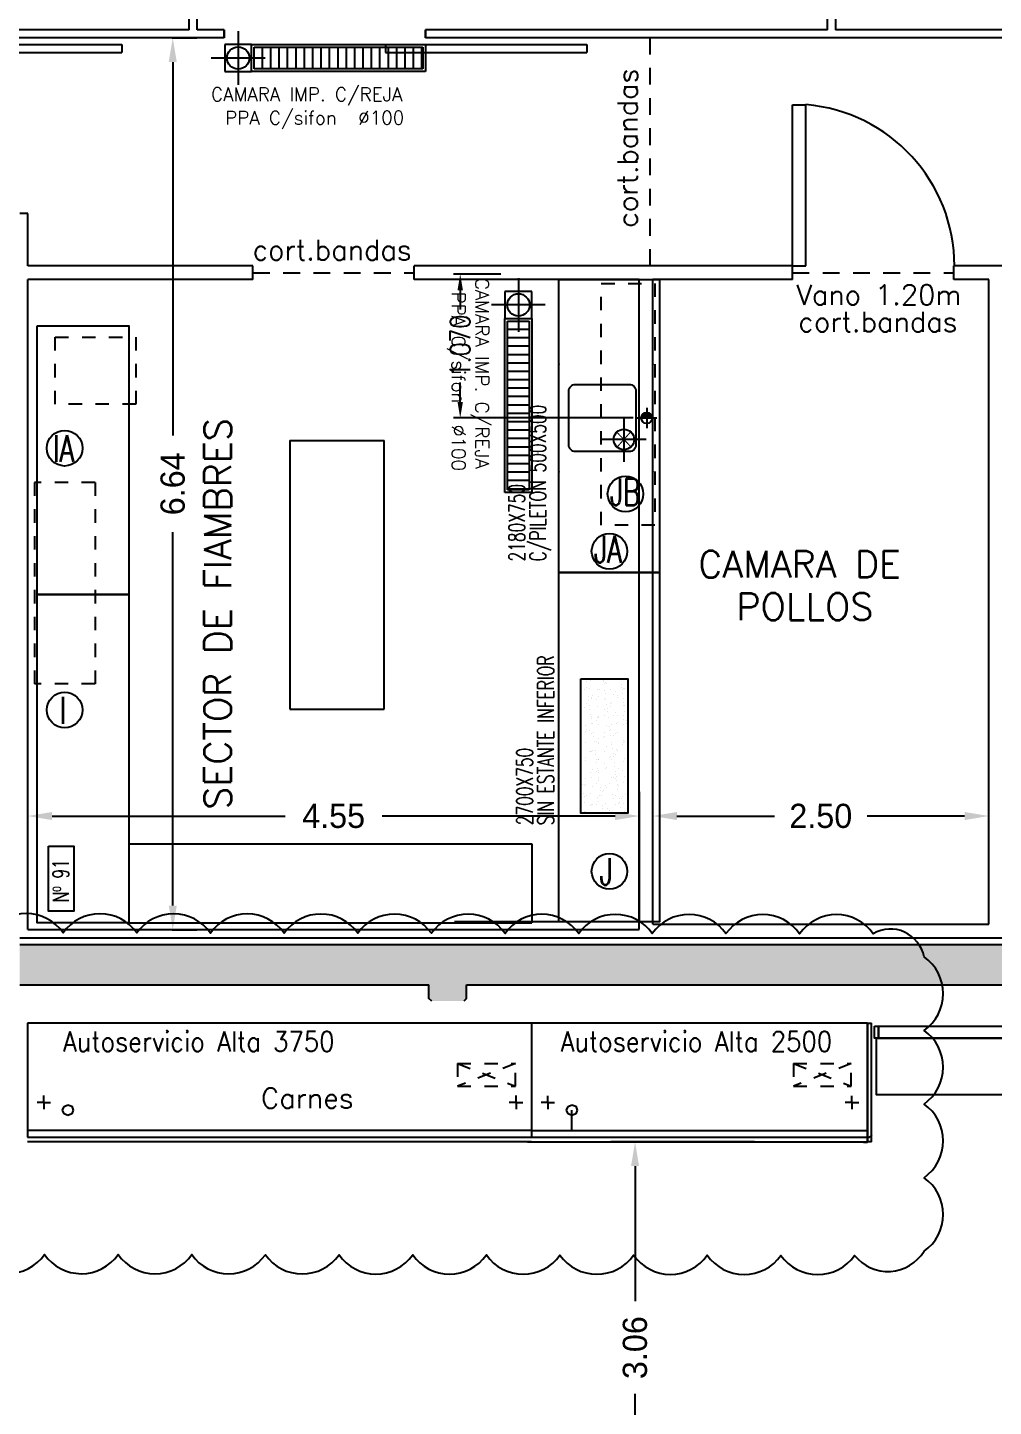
# Model space of a CAD drawing. Header units: metres. Extents: x 95 to 486, y 2972 to 3465.
# Drawn here: x 192.62 to 199.8, y 3406.14 to 3416.4 of the extents above; entities that cross this region are included whole.
import ezdxf
from ezdxf.enums import TextEntityAlignment as Align

# ---------------------------------------------------------------- set-up
doc = ezdxf.new("R2010")
doc.units = ezdxf.units.M
for name, pattern in [('HIDDEN', [0.375, 0.25, -0.125]), ('HIDDEN2', [0.1875, 0.125, -0.0625]), ('TRATTEGGIATA2', [0.375, 0.25, -0.125])]:
    doc.linetypes.add(name, pattern=pattern)
for name, color, linetype in [('0_CAMARAS', 4, 'Continuous'), ('0_MUROS', 7, 'Continuous'), ('C_COTAS', 5, 'Continuous'), ('E_EXHIBIDORAS', 1, 'Continuous'), ('E_GONDOLAS', 1, 'Continuous'), ('E_INOXIGAS', 1, 'Continuous'), ('I_AGUA', 160, 'Continuous'), ('I_DESAGUES', 224, 'Continuous'), ('INO-AGUA', 161, 'Continuous'), ('INO-DESAGUES', 161, 'Continuous'), ('INOXI', 1, 'Continuous'), ('T_ITEMS', 142, 'Continuous'), ('T_TEXTOS', 3, 'Continuous'), ('T_TEXTOS-EQUIPAMIENTO', 5, 'Continuous')]:
    doc.layers.add(name, color=color, linetype=linetype)
doc.styles.add('ROMANS', font='romans.shx', dxfattribs={"width": 0.8, "height": 0.15})
doc.styles.add('TESTI15', font='romans.shx', dxfattribs={"width": 0.9, "height": 1.5})
doc.dimstyles.new('PLANOS', dxfattribs={"dimscale": 0, "dimtxt": 0.12, "dimasz": 0.12, "dimexe": 0.05, "dimexo": 0.02, "dimgap": 0.04, "dimtad": 0, "dimdec": 3, "dimrnd": 0.005, "dimzin": 0, "dimdsep": 46, "dimtxsty": 'ROMANS', "dimcen": 2.5, "dimadec": 0, "dimazin": 0, "dimtfac": 1, "dimtdec": 3, "dimtmove": 2, "dimatfit": 3, "dimfxl": 1, "dimtolj": 1, "dimtzin": 0, "dimarcsym": 0})
doc.dimstyles.new('STANDARD$0', dxfattribs={"dimtxt": 0.2, "dimasz": 0.18, "dimexe": 0.18, "dimexo": 0.0625, "dimgap": 0.09, "dimtad": 0, "dimzin": 0, "dimdsep": 46, "dimtxsty": 'ROMANS', "dimblk": 'OBLIQUE', "dimsah": 1, "dimcen": 0.09, "dimse1": 1, "dimse2": 1, "dimadec": 0, "dimazin": 0, "dimtfac": 1, "dimtofl": 0, "dimtmove": 0, "dimatfit": 3, "dimldrblk": 'OBLIQUE', "dimfxl": 1, "dimtolj": 1, "dimtzin": 0, "dimarcsym": 0})

# ---------------------------------------------------------------- blocks, each defined once
blk = doc.blocks.new('*D244')
at = {"layer": 'C_COTAS', "color": 0, "lineweight": -2, "transparency": 16777216}
for p, q in [((198.026, 3408.106), (196.958, 3408.106)), ((197.138, 3407.926), (197.138, 3406.92)), ((197.138, 3405.224), (197.138, 3406.23)), ((198.026, 3405.044), (196.958, 3405.044))]:
    blk.add_line(p, q, dxfattribs=at)
at = {"layer": 'C_COTAS', "color": 0, "transparency": 16777216}
for points in [[(197.108, 3407.926), (197.168, 3407.926), (197.138, 3408.106)], [(197.108, 3405.224), (197.168, 3405.224), (197.138, 3405.044)]]:
    blk.add_solid(points, dxfattribs=at)
at = {"layer": 'DEFPOINTS', "color": 0, "transparency": 16777216}
for p in [(197.138, 3408.106), (198.089, 3408.106), (198.089, 3405.044)]:
    blk.add_point(p, dxfattribs=at)
at = {"layer": 'C_COTAS', "color": 0, "transparency": 16777216, "insert": (197.138, 3406.575), "char_height": 0.18, "attachment_point": 5, "rotation": 90}
blk.add_mtext('\\A1;3.06', dxfattribs=at)
blk = doc.blocks.new('*D262')
at = {"layer": 'C_COTAS', "color": 0, "lineweight": -2, "transparency": 16777216}
for p, q in [((192.62, 3409.749), (192.62, 3410.712)), ((197.17, 3409.749), (197.17, 3410.712)), ((192.8, 3410.532), (194.535, 3410.532)), ((196.99, 3410.532), (195.255, 3410.532))]:
    blk.add_line(p, q, dxfattribs=at)
at = {"layer": 'C_COTAS', "color": 0, "transparency": 16777216}
for points in [[(192.8, 3410.562), (192.8, 3410.502), (192.62, 3410.532)], [(196.99, 3410.562), (196.99, 3410.502), (197.17, 3410.532)]]:
    blk.add_solid(points, dxfattribs=at)
at = {"layer": 'DEFPOINTS', "color": 0, "transparency": 16777216}
for p in [(197.17, 3410.532), (192.62, 3409.686), (197.17, 3409.686)]:
    blk.add_point(p, dxfattribs=at)
at = {"layer": 'C_COTAS', "color": 0, "transparency": 16777216, "insert": (194.895, 3410.532), "char_height": 0.18, "attachment_point": 5}
blk.add_mtext('\\A1;4.55', dxfattribs=at)
blk = doc.blocks.new('*D263')
at = {"layer": 'C_COTAS', "color": 0, "lineweight": -2, "transparency": 16777216}
for p, q in [((197.27, 3409.789), (197.27, 3410.712)), ((199.77, 3409.789), (199.77, 3410.712)), ((197.45, 3410.532), (198.175, 3410.532)), ((199.59, 3410.532), (198.865, 3410.532))]:
    blk.add_line(p, q, dxfattribs=at)
at = {"layer": 'C_COTAS', "color": 0, "transparency": 16777216}
for points in [[(197.45, 3410.562), (197.45, 3410.502), (197.27, 3410.532)], [(199.59, 3410.562), (199.59, 3410.502), (199.77, 3410.532)]]:
    blk.add_solid(points, dxfattribs=at)
at = {"layer": 'DEFPOINTS', "color": 0, "transparency": 16777216}
for p in [(199.77, 3410.532), (197.27, 3409.726), (199.77, 3409.726)]:
    blk.add_point(p, dxfattribs=at)
at = {"layer": 'C_COTAS', "color": 0, "transparency": 16777216, "insert": (198.52, 3410.532), "char_height": 0.18, "attachment_point": 5}
blk.add_mtext('\\A1;2.50', dxfattribs=at)
blk = doc.blocks.new('*D273')
at = {"layer": 'C_COTAS', "color": 0, "lineweight": -2, "transparency": 16777216}
for p, q in [((193.694, 3416.324), (193.878, 3416.324)), ((193.698, 3416.144), (193.698, 3413.365)), ((193.698, 3409.866), (193.698, 3412.645)), ((193.694, 3409.686), (193.878, 3409.686))]:
    blk.add_line(p, q, dxfattribs=at)
at = {"layer": 'C_COTAS', "color": 0, "transparency": 16777216}
for points in [[(193.668, 3416.144), (193.728, 3416.144), (193.698, 3416.324)], [(193.668, 3409.866), (193.728, 3409.866), (193.698, 3409.686)]]:
    blk.add_solid(points, dxfattribs=at)
at = {"layer": 'DEFPOINTS', "color": 0, "transparency": 16777216}
for p in [(193.631, 3416.324), (193.698, 3416.324), (193.631, 3409.686)]:
    blk.add_point(p, dxfattribs=at)
at = {"layer": 'C_COTAS', "color": 0, "transparency": 16777216, "insert": (193.698, 3413.005), "char_height": 0.18, "attachment_point": 5, "rotation": 90}
blk.add_mtext('\\A1;6.64', dxfattribs=at)
blk = doc.blocks.new('*D286')
at = {"layer": 'DEFPOINTS', "color": 0, "transparency": 16777216}
for p in [(195.837, 3414.566), (196.16, 3414.566), (197.145, 3413.495)]:
    blk.add_point(p, dxfattribs=at)
at = {"layer": 'I_AGUA', "color": 0, "lineweight": -2, "transparency": 16777216}
for p, q in [((196.14, 3414.566), (195.787, 3414.566)), ((195.837, 3414.446), (195.837, 3414.302)), ((195.837, 3413.615), (195.837, 3413.759)), ((197.125, 3413.495), (195.787, 3413.495))]:
    blk.add_line(p, q, dxfattribs=at)
at = {"layer": 'I_AGUA', "color": 0, "transparency": 16777216}
for points in [[(195.817, 3414.446), (195.857, 3414.446), (195.837, 3414.566)], [(195.817, 3413.615), (195.857, 3413.615), (195.837, 3413.495)]]:
    blk.add_solid(points, dxfattribs=at)
at = {"layer": 'I_AGUA', "color": 0, "transparency": 16777216, "insert": (195.837, 3414.031), "char_height": 0.15, "attachment_point": 5, "rotation": 90, "style": 'ROMANS'}
blk.add_mtext('\\A1;1.070', dxfattribs=at)
blk = doc.blocks.new('AAFF')
at = {"layer": 'I_AGUA', "color": 14}
for p, q in [((0, -0.076), (0, 0.076)), ((-0.076, 0), (0.076, 0))]:
    blk.add_line(p, q, dxfattribs=at)
at = {"layer": 'I_AGUA'}
blk.add_circle((0, 0), 0.0407, dxfattribs=at)
blk = doc.blocks.new('A$C58FD04BF')
at = {"layer": 'INO-AGUA'}
for points in [[(0, 0.081, 0.414214), (-0.041, 0.041), (0, 0.041)], [(0, 0), (0, 0.041), (-0.041, 0.041, 0.414214)]]:
    blk.add_hatch(color=256, dxfattribs=at).paths.add_polyline_path(points)
blk.add_blockref('AAFF', (0, 0.041), dxfattribs=at)
blk = doc.blocks.new('AADES')
at = {"layer": 'INO-DESAGUES', "color": 14}
for p, q in [((0, 0.166), (0, -0.166)), ((-0.166, 0), (0.166, 0))]:
    blk.add_line(p, q, dxfattribs=at)
at = {"layer": 'INO-DESAGUES', "const_width": 0.008}
for points in [[(-0.057, 0.051), (0.057, -0.051)], [(0.055, 0.053), (-0.055, -0.053)]]:
    blk.add_lwpolyline(points, dxfattribs=at)
at = {"layer": 'INO-DESAGUES'}
blk.add_circle((0, 0), 0.0764, dxfattribs=at)
blk = doc.blocks.new('500X500')
at = {"color": 40}
blk.add_lwpolyline([(0.15, -0.575), (0.15, -0.175, -0.414214), (0.2, -0.125), (0.6, -0.125, -0.414214), (0.65, -0.175), (0.65, -0.575, -0.414214), (0.6, -0.625), (0.2, -0.625, -0.414214)], format="xyb", close=True, dxfattribs=at)
at = {"layer": 'INOXI', "color": 8}
for p in [(0, 0), (0.8, 0), (0, -0.7), (0.8, -0.7)]:
    blk.add_point(p, dxfattribs=at)
at = {"layer": 'INO-AGUA', "linetype": 'Continuous'}
blk.add_blockref('A$C58FD04BF', (0.4, -0.086), dxfattribs=at)
at = {"layer": 'INO-DESAGUES'}
blk.add_blockref('AADES', (0.56, -0.215), dxfattribs=at)
blk = doc.blocks.new('*X12')
at = {"color": 0}
for p, q in [((1.309, 1.337), (1.309, 1.337)), ((1.335, 1.341), (1.335, 1.341)), ((1.375, 1.346), (1.375, 1.346)), ((1.005, 1.265), (1.005, 1.265)), ((1.04, 1.302), (1.04, 1.302)), ((1.066, 1.305), (1.066, 1.305)), ((1.073, 1.322), (1.073, 1.322)), ((1.073, 1.317), (1.073, 1.317)), ((1.082, 1.313), (1.082, 1.313)), ((1.092, 1.255), (1.092, 1.255)), ((1.106, 1.311), (1.106, 1.311)), ((1.113, 1.241), (1.113, 1.241)), ((1.125, 1.273), (1.125, 1.273)), ((1.141, 1.27), (1.141, 1.27)), ((1.148, 1.318), (1.148, 1.318)), ((1.174, 1.32), (1.174, 1.32)), ((1.2, 1.323), (1.2, 1.323)), ((1.201, 1.316), (1.201, 1.316)), ((1.241, 1.328), (1.241, 1.328)), ((1.247, 1.255), (1.247, 1.255)), ((1.269, 1.242), (1.269, 1.242)), ((1.271, 1.272), (1.271, 1.272)), ((1.276, 1.317), (1.276, 1.317)), ((1.304, 1.319), (1.304, 1.319)), ((1.325, 1.272), (1.325, 1.272)), ((1.335, 1.263), (1.335, 1.263)), ((1.336, 1.321), (1.336, 1.321)), ((1.399, 1.271), (1.399, 1.271)), ((1.403, 1.255), (1.403, 1.255)), ((1.424, 1.242), (1.424, 1.242)), ((1.46, 1.319), (1.46, 1.319)), ((1.467, 1.323), (1.467, 1.323)), ((1.476, 1.316), (1.476, 1.316)), ((1.485, 1.307), (1.485, 1.307)), ((1.489, 1.232), (1.489, 1.232)), ((1.515, 1.235), (1.515, 1.235)), ((1.528, 1.267), (1.528, 1.267)), ((1.534, 1.276), (1.534, 1.276)), ((1.556, 1.241), (1.556, 1.241)), ((1.559, 1.256), (1.559, 1.256)), ((1.58, 1.242), (1.58, 1.242)), ((1.595, 1.322), (1.595, 1.322)), ((1.615, 1.319), (1.615, 1.319)), ((1.624, 1.249), (1.624, 1.249)), ((1.65, 1.253), (1.65, 1.253)), ((1.665, 1.278), (1.665, 1.278)), ((1.679, 1.311), (1.679, 1.311)), ((1.691, 1.258), (1.691, 1.258)), ((1.715, 1.256), (1.715, 1.256)), ((1.729, 1.266), (1.729, 1.266)), ((1.73, 1.327), (1.73, 1.327)), ((1.736, 1.243), (1.736, 1.243)), ((1.738, 1.257), (1.738, 1.257)), ((1.759, 1.267), (1.759, 1.267)), ((1.771, 1.319), (1.771, 1.319)), ((1.785, 1.271), (1.785, 1.271)), ((1.793, 1.277), (1.793, 1.277)), ((1.825, 1.276), (1.825, 1.276)), ((1.861, 1.329), (1.861, 1.329)), ((1.864, 1.233), (1.864, 1.233)), ((1.87, 1.256), (1.87, 1.256)), ((1.879, 1.309), (1.879, 1.309)), ((1.888, 1.301), (1.888, 1.301)), ((1.891, 1.243), (1.891, 1.243)), ((1.893, 1.285), (1.893, 1.285)), ((1.919, 1.288), (1.919, 1.288)), ((1.927, 1.32), (1.927, 1.32)), ((1.928, 1.282), (1.928, 1.282)), ((1.932, 1.261), (1.932, 1.261)), ((1.96, 1.294), (1.96, 1.294)), ((1.988, 1.328), (1.988, 1.328)), ((1.992, 1.232), (1.992, 1.232)), ((1.009, 1.169), (1.009, 1.169)), ((1.018, 1.17), (1.018, 1.17)), ((1.025, 1.184), (1.025, 1.184)), ((1.033, 1.193), (1.033, 1.193)), ((1.034, 1.176), (1.034, 1.176)), ((1.076, 1.221), (1.076, 1.221)), ((1.078, 1.136), (1.078, 1.136)), ((1.086, 1.179), (1.086, 1.179)), ((1.112, 1.182), (1.112, 1.182)), ((1.132, 1.13), (1.132, 1.13)), ((1.144, 1.174), (1.144, 1.174)), ((1.152, 1.187), (1.152, 1.187)), ((1.175, 1.228), (1.175, 1.228)), ((1.184, 1.219), (1.184, 1.219)), ((1.189, 1.193), (1.189, 1.193)), ((1.204, 1.22), (1.204, 1.22)), ((1.22, 1.196), (1.22, 1.196)), ((1.228, 1.18), (1.228, 1.18)), ((1.246, 1.2), (1.246, 1.2)), ((1.275, 1.176), (1.275, 1.176)), ((1.278, 1.134), (1.278, 1.134)), ((1.287, 1.205), (1.287, 1.205)), ((1.288, 1.13), (1.288, 1.13)), ((1.339, 1.225), (1.339, 1.225)), ((1.344, 1.193), (1.344, 1.193)), ((1.355, 1.214), (1.355, 1.214)), ((1.378, 1.223), (1.378, 1.223)), ((1.381, 1.217), (1.381, 1.217)), ((1.402, 1.175), (1.402, 1.175)), ((1.422, 1.223), (1.422, 1.223)), ((1.428, 1.178), (1.428, 1.178)), ((1.437, 1.169), (1.437, 1.169)), ((1.444, 1.13), (1.444, 1.13)), ((1.47, 1.227), (1.47, 1.227)), ((1.473, 1.13), (1.473, 1.13)), ((1.481, 1.13), (1.481, 1.13)), ((1.5, 1.194), (1.5, 1.194)), ((1.538, 1.18), (1.538, 1.18)), ((1.578, 1.222), (1.578, 1.222)), ((1.587, 1.213), (1.587, 1.213)), ((1.598, 1.226), (1.598, 1.226)), ((1.599, 1.131), (1.599, 1.131)), ((1.601, 1.13), (1.601, 1.13)), ((1.631, 1.173), (1.631, 1.173)), ((1.656, 1.194), (1.656, 1.194)), ((1.668, 1.181), (1.668, 1.181)), ((1.696, 1.13), (1.696, 1.13)), ((1.733, 1.231), (1.733, 1.231)), ((1.736, 1.135), (1.736, 1.135)), ((1.737, 1.135), (1.737, 1.135)), ((1.755, 1.131), (1.755, 1.131)), ((1.781, 1.217), (1.781, 1.217)), ((1.796, 1.181), (1.796, 1.181)), ((1.805, 1.144), (1.805, 1.144)), ((1.812, 1.194), (1.812, 1.194)), ((1.831, 1.172), (1.831, 1.172)), ((1.831, 1.147), (1.831, 1.147)), ((1.84, 1.163), (1.84, 1.163)), ((1.867, 1.136), (1.867, 1.136)), ((1.871, 1.153), (1.871, 1.153)), ((1.911, 1.131), (1.911, 1.131)), ((1.931, 1.186), (1.931, 1.186)), ((1.939, 1.162), (1.939, 1.162)), ((1.965, 1.165), (1.965, 1.165)), ((1.967, 1.195), (1.967, 1.195)), ((1.981, 1.216), (1.981, 1.216)), ((1.991, 1.207), (1.991, 1.207)), ((1.995, 1.136), (1.995, 1.136)), ((1.012, 1.073), (1.012, 1.073)), ((1.023, 1.041), (1.023, 1.041)), ((1.064, 1.046), (1.064, 1.046)), ((1.073, 1.068), (1.073, 1.068)), ((1.079, 1.124), (1.079, 1.124)), ((1.082, 1.028), (1.082, 1.028)), ((1.127, 1.09), (1.127, 1.09)), ((1.132, 1.055), (1.132, 1.055)), ((1.137, 1.082), (1.137, 1.082)), ((1.147, 1.078), (1.147, 1.078)), ((1.153, 1.116), (1.153, 1.116)), ((1.158, 1.059), (1.158, 1.059)), ((1.18, 1.042), (1.18, 1.042)), ((1.198, 1.064), (1.198, 1.064)), ((1.207, 1.124), (1.207, 1.124)), ((1.21, 1.027), (1.21, 1.027)), ((1.229, 1.068), (1.229, 1.068)), ((1.266, 1.073), (1.266, 1.073)), ((1.278, 1.079), (1.278, 1.079)), ((1.287, 1.125), (1.287, 1.125)), ((1.292, 1.076), (1.292, 1.076)), ((1.309, 1.117), (1.309, 1.117)), ((1.33, 1.086), (1.33, 1.086)), ((1.333, 1.082), (1.333, 1.082)), ((1.342, 1.129), (1.342, 1.129)), ((1.345, 1.032), (1.345, 1.032)), ((1.38, 1.04), (1.38, 1.04)), ((1.385, 1.068), (1.385, 1.068)), ((1.389, 1.032), (1.389, 1.032)), ((1.401, 1.091), (1.401, 1.091)), ((1.406, 1.079), (1.406, 1.079)), ((1.427, 1.094), (1.427, 1.094)), ((1.465, 1.117), (1.465, 1.117)), ((1.468, 1.099), (1.468, 1.099)), ((1.476, 1.034), (1.476, 1.034)), ((1.53, 1.084), (1.53, 1.084)), ((1.536, 1.108), (1.536, 1.108)), ((1.54, 1.075), (1.54, 1.075)), ((1.541, 1.083), (1.541, 1.083)), ((1.541, 1.068), (1.541, 1.068)), ((1.562, 1.112), (1.562, 1.112)), ((1.583, 1.036), (1.583, 1.036)), ((1.602, 1.117), (1.602, 1.117)), ((1.604, 1.033), (1.604, 1.033)), ((1.62, 1.117), (1.62, 1.117)), ((1.67, 1.126), (1.67, 1.126)), ((1.672, 1.085), (1.672, 1.085)), ((1.681, 1.128), (1.681, 1.128)), ((1.69, 1.119), (1.69, 1.119)), ((1.696, 1.069), (1.696, 1.069)), ((1.733, 1.079), (1.733, 1.079)), ((1.739, 1.038), (1.739, 1.038)), ((1.776, 1.117), (1.776, 1.117)), ((1.783, 1.034), (1.783, 1.034)), ((1.799, 1.084), (1.799, 1.084)), ((1.852, 1.069), (1.852, 1.069)), ((1.87, 1.04), (1.87, 1.04)), ((1.884, 1.123), (1.884, 1.123)), ((1.917, 1.029), (1.917, 1.029)), ((1.932, 1.118), (1.932, 1.118)), ((1.933, 1.078), (1.933, 1.078)), ((1.934, 1.089), (1.934, 1.089)), ((1.943, 1.069), (1.943, 1.069)), ((1.985, 1.038), (1.985, 1.038)), ((1.986, 1.029), (1.986, 1.029)), ((1.998, 1.039), (1.998, 1.039)), ((1.017, 1.004), (1.017, 1.004)), ((1.173, 1.004), (1.173, 1.004)), ((1.328, 1.005), (1.328, 1.005)), ((1.484, 1.005), (1.484, 1.005)), ((1.64, 1.005), (1.64, 1.005)), ((1.716, 1.003), (1.716, 1.003)), ((1.742, 1.006), (1.742, 1.006)), ((1.783, 1.011), (1.783, 1.011)), ((1.792, 1.025), (1.792, 1.025)), ((1.795, 1.006), (1.795, 1.006)), ((1.851, 1.02), (1.851, 1.02)), ((1.877, 1.024), (1.877, 1.024)), ((1.951, 1.006), (1.951, 1.006))]:
    blk.add_line(p, q, dxfattribs=at)
blk = doc.blocks.new('Tc100')
at = {"color": 40}
blk.add_lwpolyline([(-0.497, -0.178), (-0.497, 0.172), (0.503, 0.172), (0.503, -0.178)], close=True, dxfattribs=at)
at = {"color": 9}
blk.add_blockref('*X12', (-1.497, -1.178), dxfattribs=at)
blk = doc.blocks.new('3750')
at = {"layer": 'E_EXHIBIDORAS'}
for p, q in [((411945, 430550), (408195, 430550)), ((408195, 430550), (408195, 429700)), ((411945, 430550), (411945, 429700)), ((408317, 429960), (408267, 429960)), ((408317, 429960), (408317, 430010)), ((408317, 429960), (408317, 429910)), ((408317, 429960), (408367, 429960)), ((408455, 429902), (408467, 429930)), ((408467, 429930), (408495, 429942)), ((408495, 429942), (408524, 429931)), ((408524, 429931), (408535, 429902)), ((411830, 429960), (411780, 429960)), ((411830, 429960), (411830, 430010)), ((411830, 429960), (411830, 429910)), ((411830, 429960), (411880, 429960)), ((408467, 429874), (408455, 429902)), ((408495, 429862), (408467, 429874)), ((408524, 429874), (408495, 429862)), ((408535, 429902), (408524, 429874)), ((408195, 429700), (411945, 429700)), ((410695, 429665), (408195, 429665)), ((411915, 429665), (411945, 429665))]:
    blk.add_line(p, q, dxfattribs=at)
at = {"layer": 'E_EXHIBIDORAS', "linetype": 'TRATTEGGIATA2'}
for p, q in [((411395, 430250), (411825, 430250)), ((411395, 430250), (411825, 430080)), ((411825, 430250), (411395, 430080)), ((411395, 430250), (411395, 430080)), ((411825, 430080), (411825, 430250)), ((411395, 430080), (411825, 430080))]:
    blk.add_line(p, q, dxfattribs=at)
at = {"layer": 'E_EXHIBIDORAS', "color": 3}
for p, q in [((408195, 429752), (411945, 429752)), ((411945, 429665), (408195, 429665))]:
    blk.add_line(p, q, dxfattribs=at)
at = {"layer": 'E_EXHIBIDORAS', "color": 5, "style": 'TESTI15', "width": 0.9}
blk.add_text('Autoservicio Alta 3750', height=148, dxfattribs=at).set_placement((409469, 430417), align=Align.MIDDLE)
blk = doc.blocks.new('2500')
at = {"layer": 'E_EXHIBIDORAS'}
for p, q in [((411945, 428701), (409445, 428701)), ((409445, 428701), (409445, 427851)), ((411945, 428701), (411945, 427851)), ((409567, 428111), (409517, 428111)), ((409567, 428111), (409567, 428161)), ((409567, 428111), (409567, 428061)), ((409567, 428111), (409617, 428111)), ((409717, 428081), (409745, 428093)), ((409745, 428093), (409774, 428082)), ((409774, 428082), (409785, 428053)), ((411830, 428111), (411780, 428111)), ((411830, 428111), (411830, 428161)), ((411830, 428111), (411830, 428061)), ((411830, 428111), (411880, 428111)), ((409705, 428053), (409717, 428081)), ((409717, 428026), (409705, 428053)), ((409745, 428013), (409717, 428026)), ((409745, 427903), (409745, 428053)), ((409774, 428025), (409745, 428013)), ((409785, 428053), (409774, 428025)), ((409445, 427851), (411945, 427851)), ((411915, 427816), (411945, 427816))]:
    blk.add_line(p, q, dxfattribs=at)
at = {"layer": 'E_EXHIBIDORAS', "linetype": 'TRATTEGGIATA2'}
for p, q in [((411395, 428401), (411825, 428401)), ((411395, 428401), (411825, 428231)), ((411825, 428401), (411395, 428231)), ((411395, 428401), (411395, 428231)), ((411825, 428231), (411825, 428401)), ((411395, 428231), (411825, 428231))]:
    blk.add_line(p, q, dxfattribs=at)
at = {"layer": 'E_EXHIBIDORAS', "color": 3}
for p, q in [((409445, 427903), (411945, 427903)), ((411945, 427816), (409445, 427816))]:
    blk.add_line(p, q, dxfattribs=at)
at = {"layer": 'E_EXHIBIDORAS', "color": 5, "style": 'TESTI15', "width": 0.9}
blk.add_text('Autoservicio Alta 2500', height=148, dxfattribs=at).set_placement((410672, 428568), align=Align.MIDDLE)
blk = doc.blocks.new('lateral izquierdo')
at = {"layer": 'E_EXHIBIDORAS', "color": 3, "linetype": 'ByBlock'}
for p, q in [((407702, 429665), (407702, 430550)), ((407702, 429665), (407732, 429665)), ((407732, 429700), (407717, 429700))]:
    blk.add_line(p, q, dxfattribs=at)
at = {"layer": 'E_EXHIBIDORAS'}
for p, q in [((407732, 430550), (407702, 430550)), ((407732, 429700), (407732, 429665))]:
    blk.add_line(p, q, dxfattribs=at)
at = {"layer": 'E_EXHIBIDORAS', "color": 1, "linetype": 'ByBlock'}
blk.add_line((407732, 429665), (407732, 430550), dxfattribs=at)
at = {"layer": 'E_EXHIBIDORAS', "color": 3, "linetype": 'ByBlock'}
blk.add_arc((407720, 429718), 17.5, 187.7705, 262.2295, dxfattribs=at)

msp = doc.modelspace()

# ---------------------------------------------------------------- hatches: boundary and pattern name
at = {"layer": '0_MUROS'}
msp.add_hatch(color=256, dxfattribs=at).paths.add_polyline_path([(201.3746, 3409.2745), (201.3746, 3409.0945), (201.7046, 3409.0945), (201.7046, 3409.2745), (205.6046, 3409.2745), (205.6046, 3409.1145), (205.6246, 3409.0945), (205.9146, 3409.0945), (205.9346, 3409.1145), (205.9346, 3409.2745), (207.8886, 3409.2745), (207.8886, 3409.5745), (192.5599, 3409.5745), (192.5599, 3409.2745), (195.6046, 3409.2745), (195.6046, 3409.1745), (195.6246, 3409.1545), (195.8646, 3409.1545), (195.8846, 3409.1745), (195.8846, 3409.2745)])

# ---------------------------------------------------------------- linework, layer by layer
msp.add_lwpolyline([(192.1952, 3407.2693, 0.5205671), (192.7432, 3407.2686, 0.5205671), (193.2913, 3407.268, 0.5205671), (193.8393, 3407.2673, 0.5205671), (194.3873, 3407.2667, 0.5205671), (194.9354, 3407.266, 0.5205671), (195.4834, 3407.2653, 0.5205671), (196.0314, 3407.2647, 0.5205671), (196.5795, 3407.264, 0.5205671), (197.1275, 3407.2633, 0.5205671), (197.6755, 3407.2627, 0.5205671), (198.2236, 3407.262, 0.5205671), (198.7716, 3407.2614, 0.5205671), (199.2883, 3407.2921, 0.5205671), (199.2883, 3407.8401, 0.5205671), (199.2883, 3408.3881, 0.5205671), (199.2883, 3408.9362, 0.5205671), (199.2883, 3409.4842, 0.5205671), (198.9107, 3409.6551, 0.5205671), (198.3626, 3409.6557, 0.5205671), (197.8146, 3409.6564, 0.5205671), (197.2666, 3409.6571, 0.5205671), (196.7185, 3409.6577, 0.5205671), (196.1705, 3409.6584, 0.5205671), (195.6225, 3409.6591, 0.5205671), (195.0744, 3409.6597, 0.5205671), (194.5264, 3409.6604, 0.5205671), (193.9784, 3409.661, 0.5205671), (193.4303, 3409.6617, 0.5205671), (192.8823, 3409.6624, 0.5205671), (192.3343, 3409.663, 0.5205671)], format="xyb")
at = {"layer": '0_CAMARAS'}
for p, q in [((193.8199, 3416.3845), (193.8199, 3422.4645)), ((193.8799, 3416.3845), (193.8799, 3422.4645)), ((198.5699, 3416.3845), (198.5699, 3422.4645)), ((198.6299, 3422.4645), (198.6299, 3416.3845)), ((193.8199, 3416.3845), (192.1199, 3416.3845)), ((194.0799, 3416.3845), (193.8799, 3416.3845)), ((194.0799, 3416.3845), (194.0799, 3416.3245)), ((194.0799, 3416.3245), (194.0799, 3416.3845)), ((195.5799, 3416.3245), (195.5799, 3416.3845)), ((195.5799, 3416.3845), (195.5799, 3416.3245)), ((198.5699, 3416.3845), (195.5799, 3416.3845)), ((203.3199, 3416.3845), (198.6299, 3416.3845)), ((191.8199, 3416.2745), (193.3199, 3416.2745)), ((194.0799, 3416.3245), (192.1199, 3416.3245)), ((193.3199, 3416.2745), (193.3199, 3416.2145)), ((195.2799, 3416.2745), (196.7799, 3416.2745)), ((195.2799, 3416.2745), (195.2799, 3416.2145)), ((206.0199, 3416.3245), (195.5799, 3416.3245)), ((196.7799, 3416.2745), (196.7799, 3416.2145)), ((191.8199, 3416.2145), (193.3199, 3416.2145)), ((195.2799, 3416.2145), (196.7799, 3416.2145)), ((198.3099, 3415.8262), (198.4099, 3415.8262)), ((198.3099, 3414.6262), (198.3099, 3415.8262)), ((198.4099, 3414.6262), (198.4099, 3415.8262)), ((192.6199, 3415.0162), (192.5599, 3415.0162)), ((192.6199, 3414.6262), (192.6199, 3415.0162)), ((194.2949, 3414.6262), (192.6199, 3414.6262)), ((194.2949, 3414.5262), (194.2949, 3414.6262)), ((198.3099, 3414.6262), (195.4949, 3414.6262)), ((195.4949, 3414.5262), (195.4949, 3414.6262)), ((198.3099, 3414.5262), (198.3099, 3414.6262)), ((198.3099, 3414.6262), (198.4099, 3414.6262)), ((199.5099, 3414.5262), (199.5099, 3414.6262)), ((199.7699, 3414.6262), (199.5099, 3414.6262)), ((200.8199, 3414.6262), (199.5099, 3414.6262)), ((192.6199, 3409.6862), (192.6199, 3414.5262)), ((194.2949, 3414.5262), (192.6199, 3414.5262)), ((197.1699, 3414.5262), (195.4949, 3414.5262)), ((197.1699, 3409.6862), (197.1699, 3414.5262)), ((197.2699, 3409.7262), (197.2699, 3414.5262)), ((198.3099, 3414.5262), (197.2699, 3414.5262)), ((199.7699, 3414.5262), (199.5099, 3414.5262)), ((199.7699, 3409.7262), (199.7699, 3414.5262)), ((192.6199, 3409.6862), (197.1699, 3409.6862)), ((197.2699, 3409.7262), (199.7699, 3409.7262)), ((192.5599, 3409.6262), (197.2199, 3409.6262)), ((195.3786, 3409.6262), (202.8799, 3409.6262)), ((199.7699, 3409.6262), (204.7699, 3409.6262))]:
    msp.add_line(p, q, dxfattribs=at)
at = {"layer": '0_CAMARAS', "color": 3, "linetype": 'HIDDEN2'}
for p, q in [((197.2499, 3414.6262), (197.2499, 3416.3245)), ((194.2949, 3414.5762), (195.4949, 3414.5762)), ((198.3099, 3414.5762), (199.5099, 3414.5762))]:
    msp.add_line(p, q, dxfattribs=at)
at = {"layer": '0_CAMARAS', "color": 5}
msp.add_arc((198.3099, 3414.6262), 1.2052, 0, 85.23636, dxfattribs=at)
at = {"layer": '0_MUROS'}
for p, q in [((207.8886, 3409.5745), (192.5599, 3409.5745)), ((192.5599, 3409.2745), (195.6046, 3409.2745)), ((195.6046, 3409.1745), (195.6046, 3409.2745)), ((195.8846, 3409.2745), (201.3746, 3409.2745)), ((195.8846, 3409.1745), (195.8846, 3409.2745)), ((195.6246, 3409.1545), (195.6046, 3409.1745)), ((195.8846, 3409.1745), (195.8646, 3409.1545))]:
    msp.add_line(p, q, dxfattribs=at)
at = {"layer": 'E_GONDOLAS', "color": 3}
for points in [[(198.9201, 3408.9677), (198.9501, 3408.9677), (198.9501, 3408.8777), (198.9201, 3408.8777)], [(198.9201, 3408.9677), (198.9501, 3408.9677), (198.9501, 3408.8777), (198.9201, 3408.8777)], [(198.9501, 3408.9677), (200.2251, 3408.9677), (200.2251, 3408.8777), (198.9501, 3408.8777)]]:
    msp.add_lwpolyline(points, close=True, dxfattribs=at)
at = {"layer": 'E_GONDOLAS'}
msp.add_lwpolyline([(198.9351, 3408.8777), (200.2401, 3408.8777), (200.2401, 3408.4577), (198.9351, 3408.4577)], close=True, dxfattribs=at)
at = {"layer": 'E_INOXIGAS'}
for p, q in [((194.5699, 3413.3262), (194.5699, 3411.3262)), ((194.5699, 3413.3262), (195.2699, 3413.3262)), ((195.2699, 3411.3262), (195.2699, 3413.3262)), ((194.5699, 3411.3262), (195.2699, 3411.3262)), ((193.3699, 3410.3262), (193.3699, 3409.7362)), ((193.3699, 3410.3262), (196.3699, 3410.3262)), ((196.3699, 3410.3262), (196.3699, 3409.7362)), ((193.3699, 3409.7362), (196.3699, 3409.7362)), ((197.3199, 3409.7448), (195.7933, 3409.7448))]:
    msp.add_line(p, q, dxfattribs=at)
at = {"layer": 'E_INOXIGAS', "color": 9, "linetype": 'HIDDEN', "ltscale": 0.03}
for p, q in [((192.6699, 3413.0151), (192.6699, 3411.5151)), ((193.1199, 3413.0151), (192.6699, 3413.0151)), ((193.1199, 3413.0151), (193.1199, 3411.5151)), ((193.1199, 3411.5151), (192.6699, 3411.5151))]:
    msp.add_line(p, q, dxfattribs=at)
at = {"layer": 'E_INOXIGAS'}
for points in [[(196.5699, 3414.5248), (197.3199, 3414.5248), (197.3199, 3412.3448), (196.5699, 3412.3448)], [(192.6899, 3414.1812), (193.3699, 3414.1812), (193.3699, 3412.1812), (192.6899, 3412.1812)], [(196.5699, 3412.3448), (197.3199, 3412.3448), (197.3199, 3409.7448), (196.5699, 3409.7448)], [(192.6899, 3412.1812), (193.3699, 3412.1812), (193.3699, 3409.7362), (192.6899, 3409.7362)]]:
    msp.add_lwpolyline(points, close=True, dxfattribs=at)
at = {"layer": 'E_INOXIGAS', "color": 9, "linetype": 'HIDDEN', "ltscale": 0.03}
msp.add_lwpolyline([(197.2864, 3412.6965), (196.8864, 3412.6965), (196.8864, 3414.4965), (197.2864, 3414.4965)], close=True, dxfattribs=at)
at = {"layer": 'E_INOXIGAS', "color": 8, "linetype": 'HIDDEN', "ltscale": 0.03}
msp.add_lwpolyline([(192.8229, 3414.0968), (193.4229, 3414.0968), (193.4229, 3413.5968), (192.8229, 3413.5968)], close=True, dxfattribs=at)
at = {"layer": 'E_INOXIGAS', "color": 5}
msp.add_lwpolyline([(192.7726, 3410.3087), (192.9616, 3410.3087), (192.9616, 3409.8228), (192.7726, 3409.8228)], close=True, dxfattribs=at)
at = {"layer": 'I_DESAGUES'}
for p, q in [((194.1849, 3416.3744), (194.1849, 3415.9744)), ((194.2849, 3416.2745), (194.0849, 3416.2745)), ((194.0849, 3416.2745), (194.0849, 3416.0744)), ((194.2849, 3416.2745), (195.5799, 3416.2745)), ((194.2849, 3416.0744), (194.2849, 3416.2745)), ((194.2849, 3416.0744), (194.2849, 3416.2745)), ((194.3049, 3416.2545), (195.5599, 3416.2545)), ((194.3049, 3416.0944), (194.3049, 3416.2545)), ((194.3651, 3416.0944), (194.3651, 3416.2545)), ((194.4276, 3416.0944), (194.4276, 3416.2545)), ((194.4901, 3416.0944), (194.4901, 3416.2545)), ((194.5526, 3416.0944), (194.5526, 3416.2545)), ((194.6151, 3416.0944), (194.6151, 3416.2545)), ((194.6776, 3416.0944), (194.6776, 3416.2545)), ((194.7401, 3416.0944), (194.7401, 3416.2545)), ((194.8026, 3416.0944), (194.8026, 3416.2545)), ((194.8651, 3416.0944), (194.8651, 3416.2545)), ((194.9276, 3416.0944), (194.9276, 3416.2545)), ((194.9901, 3416.0944), (194.9901, 3416.2545)), ((195.0526, 3416.0944), (195.0526, 3416.2545)), ((195.1151, 3416.0944), (195.1151, 3416.2545)), ((195.1776, 3416.0944), (195.1776, 3416.2545)), ((195.2401, 3416.0944), (195.2401, 3416.2545)), ((195.3026, 3416.0944), (195.3026, 3416.2545)), ((195.3651, 3416.0944), (195.3651, 3416.2545)), ((195.4276, 3416.0944), (195.4276, 3416.2545)), ((195.4901, 3416.0944), (195.4901, 3416.2545)), ((195.5526, 3416.0944), (195.5526, 3416.2545)), ((195.5599, 3416.2545), (195.5599, 3416.0944)), ((195.5799, 3416.2745), (195.5799, 3416.0744)), ((193.9849, 3416.1744), (194.3849, 3416.1744)), ((194.0849, 3416.0744), (194.2849, 3416.0744)), ((195.5799, 3416.0744), (194.2849, 3416.0744)), ((195.5599, 3416.0944), (194.3049, 3416.0944)), ((196.2699, 3414.5362), (196.2699, 3414.1362)), ((196.1699, 3414.4362), (196.1699, 3414.2361)), ((196.3699, 3414.4362), (196.1699, 3414.4362)), ((196.3699, 3414.2361), (196.3699, 3414.4362)), ((196.4699, 3414.3362), (196.0699, 3414.3362)), ((196.1699, 3412.9411), (196.1699, 3414.2361)), ((196.1699, 3414.2361), (196.3699, 3414.2361)), ((196.1699, 3414.2361), (196.3699, 3414.2361)), ((196.1899, 3412.9611), (196.1899, 3414.2161)), ((196.1899, 3414.2161), (196.3499, 3414.2161)), ((196.3499, 3414.2161), (196.3499, 3412.9611)), ((196.3699, 3414.2361), (196.3699, 3412.9411)), ((196.1899, 3414.156), (196.3499, 3414.156)), ((196.1899, 3414.0935), (196.3499, 3414.0935)), ((196.1899, 3414.031), (196.3499, 3414.031)), ((196.1899, 3413.9685), (196.3499, 3413.9685)), ((196.1899, 3413.906), (196.3499, 3413.906)), ((196.1899, 3413.8435), (196.3499, 3413.8435)), ((196.1899, 3413.781), (196.3499, 3413.781)), ((196.1899, 3413.7185), (196.3499, 3413.7185)), ((196.1899, 3413.656), (196.3499, 3413.656)), ((196.1899, 3413.5935), (196.3499, 3413.5935)), ((196.1899, 3413.531), (196.3499, 3413.531)), ((196.1899, 3413.4685), (196.3499, 3413.4685)), ((196.1899, 3413.406), (196.3499, 3413.406)), ((196.1899, 3413.3435), (196.3499, 3413.3435)), ((196.1899, 3413.281), (196.3499, 3413.281)), ((196.1899, 3413.2185), (196.3499, 3413.2185)), ((196.1899, 3413.156), (196.3499, 3413.156)), ((196.1899, 3413.0935), (196.3499, 3413.0935)), ((196.1899, 3413.031), (196.3499, 3413.031)), ((196.1899, 3412.9685), (196.3499, 3412.9685)), ((196.3499, 3412.9611), (196.1899, 3412.9611)), ((196.3699, 3412.9411), (196.1699, 3412.9411))]:
    msp.add_line(p, q, dxfattribs=at)
for centre in [(194.1849, 3416.1744), (196.2699, 3414.3362)]:
    msp.add_circle(centre, 0.0833, dxfattribs=at)
at = {"layer": 'T_ITEMS'}
for centre in [(192.8932, 3413.2699), (197.0667, 3412.9295), (196.9476, 3412.5027), (192.8932, 3411.3215), (196.9476, 3410.12)]:
    msp.add_circle(centre, 0.1326, dxfattribs=at)

# ---------------------------------------------------------------- block references
at = {"layer": 'E_EXHIBIDORAS', "yscale": 0.001, "zscale": 0.001}
for name, p, xscale in [('3750', (-215.5778, 2978.4407), 0.001), ('2500', (-213.0778, 2980.2895), 0.001), ('lateral izquierdo', (606.6, 2978.4407), -0.001)]:
    msp.add_blockref(name, p, dxfattribs=dict(at, xscale=xscale))
at = {"layer": 'E_INOXIGAS', "rotation": 270}
for name, p in [('500X500', (197.2699, 3413.8948)), ('Tc100', (196.9124, 3411.0557))]:
    msp.add_blockref(name, p, dxfattribs=at)

# ---------------------------------------------------------------- texts
at = {"layer": 'E_INOXIGAS', "color": 9, "style": 'ROMANS', "width": 0.7}
for s, p in [('C/PILETON 500X500', (196.4746, 3412.427)), ('2180X750', (196.3178, 3412.427)), ('SIN ESTANTE INFERIOR', (196.5332, 3410.4637)), ('2700X750', (196.3764, 3410.4637))]:
    msp.add_text(s, height=0.12, rotation=90, dxfattribs=at).set_placement(p)
at = {"layer": 'E_INOXIGAS', "color": 5, "style": 'ROMANS', "width": 0.7}
msp.add_text('Nº 91', height=0.12, rotation=90, dxfattribs=at).set_placement((192.9244, 3409.8894))
at = {"layer": 'I_DESAGUES', "style": 'ROMANS'}
for s, p in [('CAMARA IMP. C/REJA', (193.9829, 3415.8541)), ('PPA C/sifon', (194.0876, 3415.6788)), ('%%c100', (195.0779, 3415.6801))]:
    msp.add_text(s, height=0.1, dxfattribs=at).set_placement(p)
for s, p in [('CAMARA IMP. C/REJA', (195.9496, 3414.5381)), ('PPA C/sifon', (195.7743, 3414.4335)), ('%%c100', (195.7756, 3413.4432))]:
    msp.add_text(s, height=0.1, rotation=270, dxfattribs=at).set_placement(p)
at = {"layer": 'T_ITEMS', "style": 'ROMANS', "width": 0.7}
for s, p in [('IA', (192.8068, 3413.1674)), ('JB', (196.9531, 3412.8442)), ('JA', (196.8339, 3412.4174)), ('I', (192.8566, 3411.219)), ('J', (196.8754, 3410.0175))]:
    msp.add_text(s, height=0.2, dxfattribs=at).set_placement(p)
at = {"layer": 'T_TEXTOS', "style": 'ROMANS'}
msp.add_text('SECTOR DE FIAMBRES', height=0.2, rotation=90, dxfattribs=at).set_placement((194.1326, 3410.5797))
for s, p in [('CAMARA DE', (197.6081, 3412.3065)), ('POLLOS', (197.8916, 3411.9899))]:
    msp.add_text(s, height=0.2, dxfattribs=at).set_placement(p)
at = {"layer": 'T_TEXTOS-EQUIPAMIENTO', "style": 'ROMANS'}
msp.add_text('cort.bandas', height=0.15, rotation=90, dxfattribs=at).set_placement((197.0817, 3415.5033), align=Align.MIDDLE_CENTER)
for s, p in [('cort.bandas', (194.8831, 3414.7452)), ('Vano 1.20m', (198.9521, 3414.4118)), ('cort.bandas', (198.9447, 3414.2107))]:
    msp.add_text(s, height=0.15, dxfattribs=at).set_placement(p, align=Align.MIDDLE_CENTER)
msp.add_text('Carnes', height=0.15, dxfattribs=at).set_placement((194.3551, 3408.3566))

# ---------------------------------------------------------------- dimensions: what is measured, and where the dimension line sits
at = {"layer": 'C_COTAS'}
for base, p1, p2, picture, middle in [((193.6978, 3416.3245), (193.631, 3409.6862), (193.631, 3416.3245), '*D273', (193.6978, 3413.0053)), ((197.138, 3408.106), (198.0886, 3405.0445), (198.0886, 3408.106), '*D244', (197.138, 3406.5752))]:
    dim = msp.add_linear_dim(base=base, p1=p1, p2=p2, angle=90, dimstyle='STANDARD$0', override={"dimtxt": 0.18, "dimtxsty": 'Standard', "dimsah": 0, "dimse1": 0, "dimse2": 0}, dxfattribs=at)
    dim.commit()
    dim.dimension.update_dxf_attribs({"geometry": picture, "text_midpoint": middle})
for base, p1, p2, picture, middle in [((197.1699, 3410.5324), (192.6199, 3409.6862), (197.1699, 3409.6862), '*D262', (194.8949, 3410.5324)), ((199.7699, 3410.5324), (197.2699, 3409.7262), (199.7699, 3409.7262), '*D263', (198.5199, 3410.5324))]:
    dim = msp.add_linear_dim(base=base, p1=p1, p2=p2, dimstyle='STANDARD$0', override={"dimtxt": 0.18, "dimtxsty": 'Standard', "dimsah": 0, "dimse1": 0, "dimse2": 0}, dxfattribs=at)
    dim.commit()
    dim.dimension.update_dxf_attribs({"geometry": picture, "text_midpoint": middle})
at = {"layer": 'I_AGUA'}
dim = msp.add_linear_dim(base=(195.8368, 3414.5662), p1=(197.1449, 3413.4948), p2=(196.1599, 3414.5662), angle=90, dimstyle='PLANOS', override={"dimscale": 1}, dxfattribs=at)
dim.commit()
dim.dimension.update_dxf_attribs({"geometry": '*D286', "text_midpoint": (195.8368, 3414.0305)})

doc.saveas('drawing.dxf')
